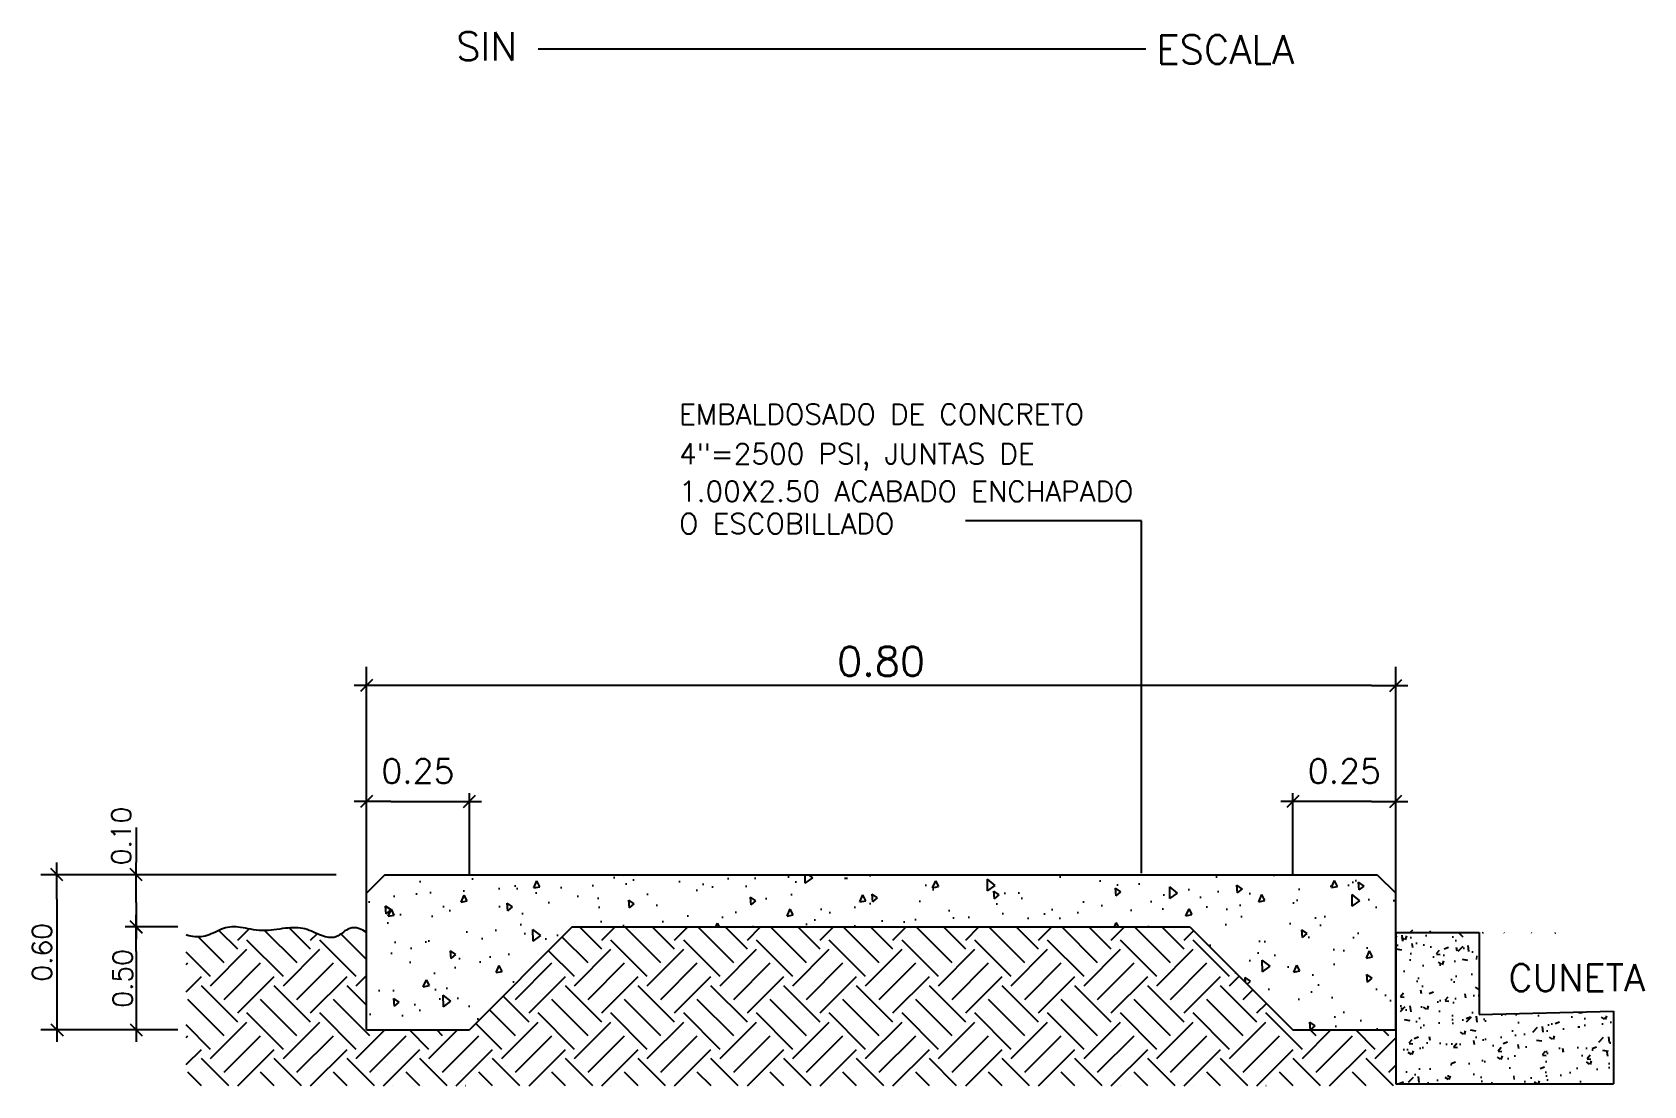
# Model space of a CAD drawing. Header units: millimetres. Extents: x 603733 to 1211550, y 1310999 to 2622648.
# Drawn here: x 605680.1 to 605746.1, y 1311069.2 to 1311112.4 of the extents above; entities that cross this region are included whole.
import ezdxf

# ---------------------------------------------------------------- set-up
doc = ezdxf.new("R2010")
doc.units = ezdxf.units.MM
doc.styles.add('ROMANS', font='ROMANS', dxfattribs={"height": 0.2})
doc.styles.get("Standard").update_dxf_attribs({"font": 'arial.ttf'})
doc.dimstyles.get("Standard").update_dxf_attribs({"dimtxt": 0.18, "dimasz": 0.18, "dimexe": 0.18, "dimexo": 0.0625, "dimgap": 0.09, "dimtad": 0, "dimtih": 1, "dimtoh": 1, "dimdec": 4, "dimzin": 0, "dimdsep": 46, "dimtxsty": 'Standard', "dimcen": 0.09, "dimadec": 0, "dimazin": 0, "dimtfac": 1, "dimtdec": 4, "dimtofl": 0, "dimtmove": 0, "dimatfit": 3, "dimfxl": 1, "dimtolj": 1, "dimtzin": 0, "dimarcsym": 0})

# ---------------------------------------------------------------- blocks, each defined once
blk = doc.blocks.new('DEPSA')
at = {"color": 8}
blk.add_line((-1, 0), (0.496, 0), dxfattribs=at)
at = {"color": 4}
blk.add_line((-0.246, -0.248), (0.248, 0.25), dxfattribs=at)

msp = doc.modelspace()

# ---------------------------------------------------------------- hatches: boundary and pattern name
h = msp.add_hatch()
h.set_pattern_fill('AR-CONC', color=6, scale=0.421875, angle=45, style=0)
h.set_pattern_definition([(95, (604826.2852, 1310238.0432), (2.32686, 1.9524674), [0.316406, -3.480469]), (40, (604826.2852, 1310238.0432), (-2.6577795, 1.829959), [0.253125, -2.784375]), (145.4514, (604826.479, 1310238.206), (-0.3309165, 3.782427), [0.268904, -2.957943]), (91.1842, (604825.6886, 1310238.64), (3.677455, 2.689933), [0.47461, -5.220703]), (141.6356, (604825.995, 1310238.864), (-0.117699, 5.694096), [0.403356, -4.436914]), (36.1842, (604825.6886, 1310238.64), (-0.117703, 5.694096), [0.379687, -4.176562]), (66, (604826.136, 1310238.789), (2.9816926, 0.5795823), [0.316406, -3.480469]), (11, (604826.136, 1310238.789), (-1.437364, 2.8890356), [0.253125, -2.784375]), (116.4514, (604826.3845, 1310238.8373), (1.544331, 3.468617), [0.268904, -2.957943]), (82.5, (604826.2852, 1310238.0432), (-0.95678375, 1.029332), [0, -2.750625, 0, -2.8265625, 0, -2.7949219]), (52.5, (604826.2852, 1310238.0432), (-0.3918077, 1.9613367), [0, -1.6115625, 0, -2.6873437, 0, -1.0652344]), (12.5, (604825.62, 1310237.378), (1.6597329, 1.5251657), [0, -1.0546875, 0, -3.290625, 0, -4.3664062]), (2.5, (604825.3217, 1310237.0797), (1.4410827, 2.0383304), [0, -1.3710937, 0, -2.1853125, 0, -3.1007812])])
h.paths.add_polyline_path([(605694.523, 1311077.857), (605693.765, 1311077.099), (605693.765, 1311071.495), (605697.984, 1311071.495), (605702.203, 1311075.714), (605727.515, 1311075.714), (605731.734, 1311071.495), (605735.953, 1311071.495), (605735.953, 1311077.099), (605735.195, 1311077.857)])
at = {"true_color": 0x939598}
h = msp.add_hatch(dxfattribs=at)
h.set_pattern_fill('EARTH', color=252, scale=8.4375, angle=45, style=0)
h.set_pattern_definition([(45, (606634.1386, 1310242.8826), (2e-16, 2.9831067), [2.109375, -2.109375]), (45, (606633.5793, 1310243.442), (2e-16, 2.9831067), [2.109375, -2.109375]), (45, (606633.02, 1310244.0013), (2e-16, 2.9831067), [2.109375, -2.109375]), (135, (606633.02, 1310244.3742), (-2.9831067, 5e-16), [2.109375, -2.109375]), (135, (606633.5793, 1310244.9335), (-2.9831067, 5e-16), [2.109375, -2.109375]), (135, (606634.1386, 1310245.4929), (-2.9831067, 5e-16), [2.109375, -2.109375])])
h.paths.add_polyline_path([(605702.203, 1311075.714), (605697.984, 1311071.495), (605693.765, 1311071.495), (605693.765, 1311075.492), (605693.611, 1311075.58), (605693.475, 1311075.639), (605693.356, 1311075.673), (605693.252, 1311075.685), (605693.161, 1311075.678), (605693.08, 1311075.658), (605693.008, 1311075.627), (605692.942, 1311075.59), (605692.88, 1311075.55), (605692.821, 1311075.508), (605692.765, 1311075.466), (605692.675, 1311075.399), (605692.57, 1311075.333), (605692.457, 1311075.29), (605692.33, 1311075.275), (605692.191, 1311075.286), (605692.043, 1311075.322), (605691.924, 1311075.364), (605691.845, 1311075.395), (605691.764, 1311075.43), (605691.681, 1311075.467), (605691.597, 1311075.504), (605691.511, 1311075.54), (605691.424, 1311075.575), (605691.335, 1311075.606), (605691.244, 1311075.632), (605691.152, 1311075.653), (605691.058, 1311075.668), (605690.963, 1311075.678), (605690.864, 1311075.683), (605690.763, 1311075.683), (605690.66, 1311075.68), (605690.553, 1311075.672), (605690.443, 1311075.661), (605690.33, 1311075.647), (605690.213, 1311075.631), (605690.095, 1311075.614), (605689.975, 1311075.599), (605689.854, 1311075.585), (605689.732, 1311075.574), (605689.611, 1311075.568), (605689.491, 1311075.568), (605689.372, 1311075.574), (605689.255, 1311075.586), (605689.14, 1311075.603), (605689.028, 1311075.622), (605688.919, 1311075.643), (605688.812, 1311075.663), (605688.709, 1311075.683), (605688.61, 1311075.699), (605688.514, 1311075.711), (605688.422, 1311075.718), (605688.332, 1311075.721), (605688.245, 1311075.718), (605688.16, 1311075.711), (605688.076, 1311075.697), (605687.992, 1311075.678), (605687.909, 1311075.653), (605687.825, 1311075.622), (605687.741, 1311075.586), (605687.657, 1311075.547), (605687.573, 1311075.507), (605687.489, 1311075.467), (605687.405, 1311075.428), (605687.321, 1311075.393), (605687.196, 1311075.349), (605687.031, 1311075.315), (605686.865, 1311075.305), (605686.699, 1311075.316), (605686.57, 1311075.339), (605686.485, 1311075.358), (605686.377, 1311075.386), (605686.377, 1311069.204), (605735.953, 1311069.204), (605735.953, 1311075.483), (605743.135, 1311075.451), (605743.041, 1311075.429), (605742.943, 1311075.413), (605742.846, 1311075.41), (605742.746, 1311075.42), (605742.646, 1311075.441), (605742.548, 1311075.467), (605742.459, 1311075.493), (605742.405, 1311075.509), (605742.349, 1311075.524), (605742.29, 1311075.537), (605742.227, 1311075.548), (605742.159, 1311075.555), (605742.085, 1311075.559), (605742.003, 1311075.557), (605741.913, 1311075.55), (605741.815, 1311075.536), (605741.709, 1311075.517), (605741.599, 1311075.493), (605741.488, 1311075.468), (605741.378, 1311075.441), (605741.271, 1311075.415), (605741.17, 1311075.391), (605741.078, 1311075.37), (605740.956, 1311075.345), (605740.832, 1311075.331), (605740.731, 1311075.336), (605740.641, 1311075.359), (605740.561, 1311075.395), (605740.472, 1311075.441), (605740.418, 1311075.468), (605740.361, 1311075.493), (605740.299, 1311075.517), (605740.232, 1311075.536), (605740.159, 1311075.55), (605740.081, 1311075.557), (605739.997, 1311075.559), (605739.91, 1311075.555), (605739.82, 1311075.546), (605739.728, 1311075.534), (605739.636, 1311075.518), (605739.544, 1311075.5), (605739.455, 1311075.481), (605739.368, 1311075.46), (605739.285, 1311075.438), (605739.205, 1311075.417), (605739.129, 1311075.395), (605739.056, 1311075.375), (605738.946, 1311075.344), (605738.83, 1311075.315), (605738.727, 1311075.296), (605738.635, 1311075.291), (605738.551, 1311075.302), (605738.472, 1311075.33), (605738.395, 1311075.374), (605738.321, 1311075.422), (605738.276, 1311075.452), (605738.228, 1311075.481), (605738.178, 1311075.508), (605738.125, 1311075.534), (605738.068, 1311075.555), (605738.008, 1311075.574), (605737.947, 1311075.588), (605737.885, 1311075.599), (605737.822, 1311075.607), (605737.76, 1311075.611), (605737.7, 1311075.612), (605737.642, 1311075.608), (605737.587, 1311075.602), (605737.534, 1311075.592), (605737.484, 1311075.581), (605737.436, 1311075.568), (605737.389, 1311075.554), (605737.312, 1311075.532), (605737.229, 1311075.512), (605737.137, 1311075.5), (605737.045, 1311075.498), (605736.953, 1311075.505), (605736.868, 1311075.521), (605736.788, 1311075.544), (605736.712, 1311075.569), (605736.668, 1311075.584), (605736.622, 1311075.597), (605736.574, 1311075.61), (605736.524, 1311075.621), (605736.471, 1311075.629), (605736.415, 1311075.633), (605736.355, 1311075.632), (605736.289, 1311075.624), (605736.217, 1311075.608), (605736.137, 1311075.581), (605736.05, 1311075.543), (605735.953, 1311075.492), (605735.953, 1311071.495), (605731.734, 1311071.495), (605727.515, 1311075.714)])
at = {"true_color": 0x000000}
h = msp.add_hatch(dxfattribs=at)
h.set_pattern_fill('AR-CONC', color=18, scale=0.01)
h.set_pattern_definition([(50, (302772.9031, 655483.2175), (1.82184669, -0.1593908554), [0.1905, -2.0955]), (355, (302772.9031, 655483.2175), (-0.3524342142, 1.9105684524), [0.1524, -1.6764058417]), (100.4514447, (302773.055, 655483.2042), (1.469412471, 1.751177519), [0.161900088, -1.780902446]), (46.1842, (302772.9031, 655483.7255), (2.710790409, -0.420423279), [0.28575, -3.14325]), (96.6355576, (302773.129, 655483.6905), (2.3740413405, 2.474261246), [0.242850231, -2.671356082]), (351.18415117, (302772.903, 655483.7255), (2.374041341, 2.474261246), [0.228599671, -2.514597319]), (21, (302773.1571, 655483.5985), (1.5161439127, -1.022651982), [0.1905, -2.0955]), (326, (302773.1571, 655483.5985), (0.6180202835, 1.841879661), [0.1524, -1.6764]), (71.451445, (302773.2835, 655483.5133), (2.134164193, 0.819227689), [0.161900088, -1.780899376]), (37.5, (302772.90314, 655483.2175), (0.0308860325, 0.84555038873), [0, -1.65608, 0, -1.7018, 0, -1.68275]), (7.5, (302772.9031, 655483.2175), (0.6681966251, 1.0018057482), [0, -0.97028, 0, -1.61798, 0, -0.64135]), (327.5, (302772.3367, 655483.2175), (1.3559059517, -0.0572874399), [0, -0.635, 0, -1.9812, 0, -2.6289]), (317.5, (302772.0827, 655483.2175), (1.4812918139, 0.2542649103), [0, -0.8255, 0, -1.31572, 0, -1.8669])])
h.paths.add_polyline_path([(605739.372, 1311072.131), (605739.372, 1311075.492), (605735.953, 1311075.492), (605735.953, 1311069.279), (605744.88, 1311069.279), (605744.88, 1311072.258)])

# ---------------------------------------------------------------- linework, layer by layer
for p, q in [((605700.806, 1311111.719), (605725.703, 1311111.719)), ((605735.953, 1311075.492), (605739.372, 1311075.492)), ((605735.953, 1311075.492), (605735.953, 1311069.279)), ((605739.372, 1311075.492), (605739.372, 1311072.131)), ((605739.372, 1311072.131), (605744.88, 1311072.258)), ((605744.88, 1311072.258), (605744.88, 1311069.279)), ((605735.953, 1311069.279), (605744.88, 1311069.279))]:
    msp.add_line(p, q)
at = {"color": 8}
for p, q in [((605693.765, 1311077.099), (605693.765, 1311086.38)), ((605735.953, 1311077.099), (605735.953, 1311086.38)), ((605734.953, 1311085.612), (605694.765, 1311085.612)), ((605693.765, 1311077.099), (605693.765, 1311084.544)), ((605735.953, 1311077.099), (605735.953, 1311084.544)), ((605694.765, 1311080.862), (605696.984, 1311080.862)), ((605697.984, 1311077.857), (605697.984, 1311081.201)), ((605731.734, 1311077.857), (605731.734, 1311081.201)), ((605734.953, 1311080.862), (605732.734, 1311080.862)), ((605684.329, 1311079.788), (605684.329, 1311078.353)), ((605692.529, 1311077.857), (605680.42, 1311077.857)), ((605692.529, 1311077.857), (605680.829, 1311077.857)), ((605681.081, 1311076.857), (605681.081, 1311072.495)), ((605684.329, 1311076.714), (605684.329, 1311076.857)), ((605686.029, 1311075.714), (605683.879, 1311075.714)), ((605684.329, 1311074.714), (605684.329, 1311072.495)), ((605686.029, 1311071.495), (605680.42, 1311071.495)), ((605686.029, 1311071.495), (605680.829, 1311071.495))]:
    msp.add_line(p, q, dxfattribs=at)
at = {"color": 7}
for p, q in [((605694.523, 1311077.857), (605693.765, 1311077.099)), ((605694.523, 1311077.857), (605735.195, 1311077.857)), ((605735.195, 1311077.857), (605735.953, 1311077.099)), ((605693.765, 1311075.492), (605693.765, 1311077.099)), ((605735.953, 1311075.492), (605735.953, 1311077.099))]:
    msp.add_line(p, q, dxfattribs=at)
at = {"color": 3}
for p, q in [((605702.203, 1311075.714), (605697.984, 1311071.495)), ((605702.203, 1311075.714), (605727.515, 1311075.714)), ((605727.515, 1311075.714), (605731.734, 1311071.495)), ((605693.765, 1311071.495), (605693.765, 1311075.492)), ((605735.953, 1311071.495), (605735.953, 1311075.492)), ((605693.765, 1311071.495), (605697.984, 1311071.495)), ((605731.734, 1311071.495), (605735.953, 1311071.495))]:
    msp.add_line(p, q, dxfattribs=at)
at = {"color": 4}
msp.add_lwpolyline([(605693.765, 1311075.492), (605693.611, 1311075.58), (605693.475, 1311075.639), (605693.356, 1311075.673), (605693.252, 1311075.685), (605693.161, 1311075.678), (605693.08, 1311075.658), (605693.008, 1311075.627), (605692.942, 1311075.59), (605692.88, 1311075.55), (605692.821, 1311075.508), (605692.765, 1311075.466), (605692.71, 1311075.425), (605692.656, 1311075.387), (605692.601, 1311075.352), (605692.545, 1311075.323), (605692.486, 1311075.301), (605692.425, 1311075.286), (605692.361, 1311075.278), (605692.294, 1311075.278), (605692.224, 1311075.283), (605692.152, 1311075.295), (605692.078, 1311075.313), (605692.002, 1311075.336), (605691.924, 1311075.364), (605691.845, 1311075.395), (605691.764, 1311075.43), (605691.681, 1311075.467), (605691.597, 1311075.504), (605691.511, 1311075.54), (605691.424, 1311075.575), (605691.335, 1311075.606), (605691.244, 1311075.632), (605691.152, 1311075.653), (605691.058, 1311075.668), (605690.963, 1311075.678), (605690.864, 1311075.683), (605690.763, 1311075.683), (605690.66, 1311075.68), (605690.553, 1311075.672), (605690.443, 1311075.661), (605690.33, 1311075.647), (605690.213, 1311075.631), (605690.095, 1311075.614), (605689.975, 1311075.599), (605689.854, 1311075.585), (605689.732, 1311075.574), (605689.611, 1311075.568), (605689.491, 1311075.568), (605689.372, 1311075.574), (605689.255, 1311075.586), (605689.14, 1311075.603), (605689.028, 1311075.622), (605688.919, 1311075.643), (605688.812, 1311075.663), (605688.709, 1311075.683), (605688.61, 1311075.699), (605688.514, 1311075.711), (605688.422, 1311075.718), (605688.332, 1311075.721), (605688.245, 1311075.718), (605688.16, 1311075.711), (605688.076, 1311075.697), (605687.992, 1311075.678), (605687.909, 1311075.653), (605687.825, 1311075.622), (605687.741, 1311075.586), (605687.657, 1311075.547), (605687.573, 1311075.507), (605687.489, 1311075.467), (605687.405, 1311075.428), (605687.321, 1311075.393), (605687.238, 1311075.364), (605687.154, 1311075.34), (605687.071, 1311075.323), (605686.989, 1311075.312), (605686.906, 1311075.307), (605686.823, 1311075.307), (605686.739, 1311075.313), (605686.655, 1311075.323), (605686.57, 1311075.339), (605686.485, 1311075.358), (605686.399, 1311075.38), (605686.377, 1311075.387)], dxfattribs=at)

# ---------------------------------------------------------------- block references
at = {"color": 8}
for p, rotation in [((605693.765, 1311085.612), 180), ((605693.765, 1311080.862), 180), ((605681.081, 1311077.857), 90), ((605684.329, 1311077.857), 90), ((605684.329, 1311075.714), 90), ((605684.329, 1311075.714), 270), ((605681.081, 1311071.495), 270), ((605684.329, 1311071.495), 270)]:
    msp.add_blockref('DEPSA', p, dxfattribs=dict(at, rotation=rotation))
for p in [(605735.953, 1311085.612), (605697.984, 1311080.862), (605735.953, 1311080.862)]:
    msp.add_blockref('DEPSA', p, dxfattribs=at)
at = {"rotation": 180}
msp.add_blockref('DEPSA', (605731.734, 1311080.862), dxfattribs=at)

# ---------------------------------------------------------------- texts
at = {"style": 'ROMANS'}
for s, height, p in [('SIN', 1.1648, (605697.44, 1311111.231)), ('ESCALA', 1.1648, (605726.139, 1311111.105)), ('EMBALDOSADO DE CONCRETO', 0.84375, (605706.577, 1311096.31)), ('4"=2500 PSI, JUNTAS DE', 0.84375, (605706.577, 1311094.691)), ('1.00X2.50 ACABADO ENCHAPADO', 0.84375, (605706.577, 1311093.152)), ('O ESCOBILLADO', 0.84375, (605706.577, 1311091.827)), ('CUNETA', 1.1065, (605740.567, 1311073.085))]:
    msp.add_text(s, height=height, dxfattribs=at).set_placement(p)
at = {"attachment_point": 5, "style": 'ROMANS'}
for s, insert, char_height in [('\\A1;0.80', (605714.859, 1311086.604), 1.2), ('\\A1;0.25', (605695.875, 1311082.107), 1), ('\\A1;0.25', (605733.844, 1311082.107), 1)]:
    msp.add_mtext(s, dxfattribs=dict(at, insert=insert, char_height=char_height))
at = {"char_height": 0.8, "attachment_point": 5, "rotation": 90, "style": 'ROMANS'}
for s, insert in [('\\A1;0.10', (605683.714, 1311079.443)), ('\\A1;0.60', (605680.468, 1311074.676)), ('\\A1;0.50', (605683.771, 1311073.605))]:
    msp.add_mtext(s, dxfattribs=dict(at, insert=insert))

# ---------------------------------------------------------------- leaders
at = {"color": 8}
msp.add_leader([(605725.526, 1311077.919), (605725.526, 1311092.371), (605718.317, 1311092.371)], dimstyle='Standard', dxfattribs=at)

doc.saveas('drawing.dxf')
